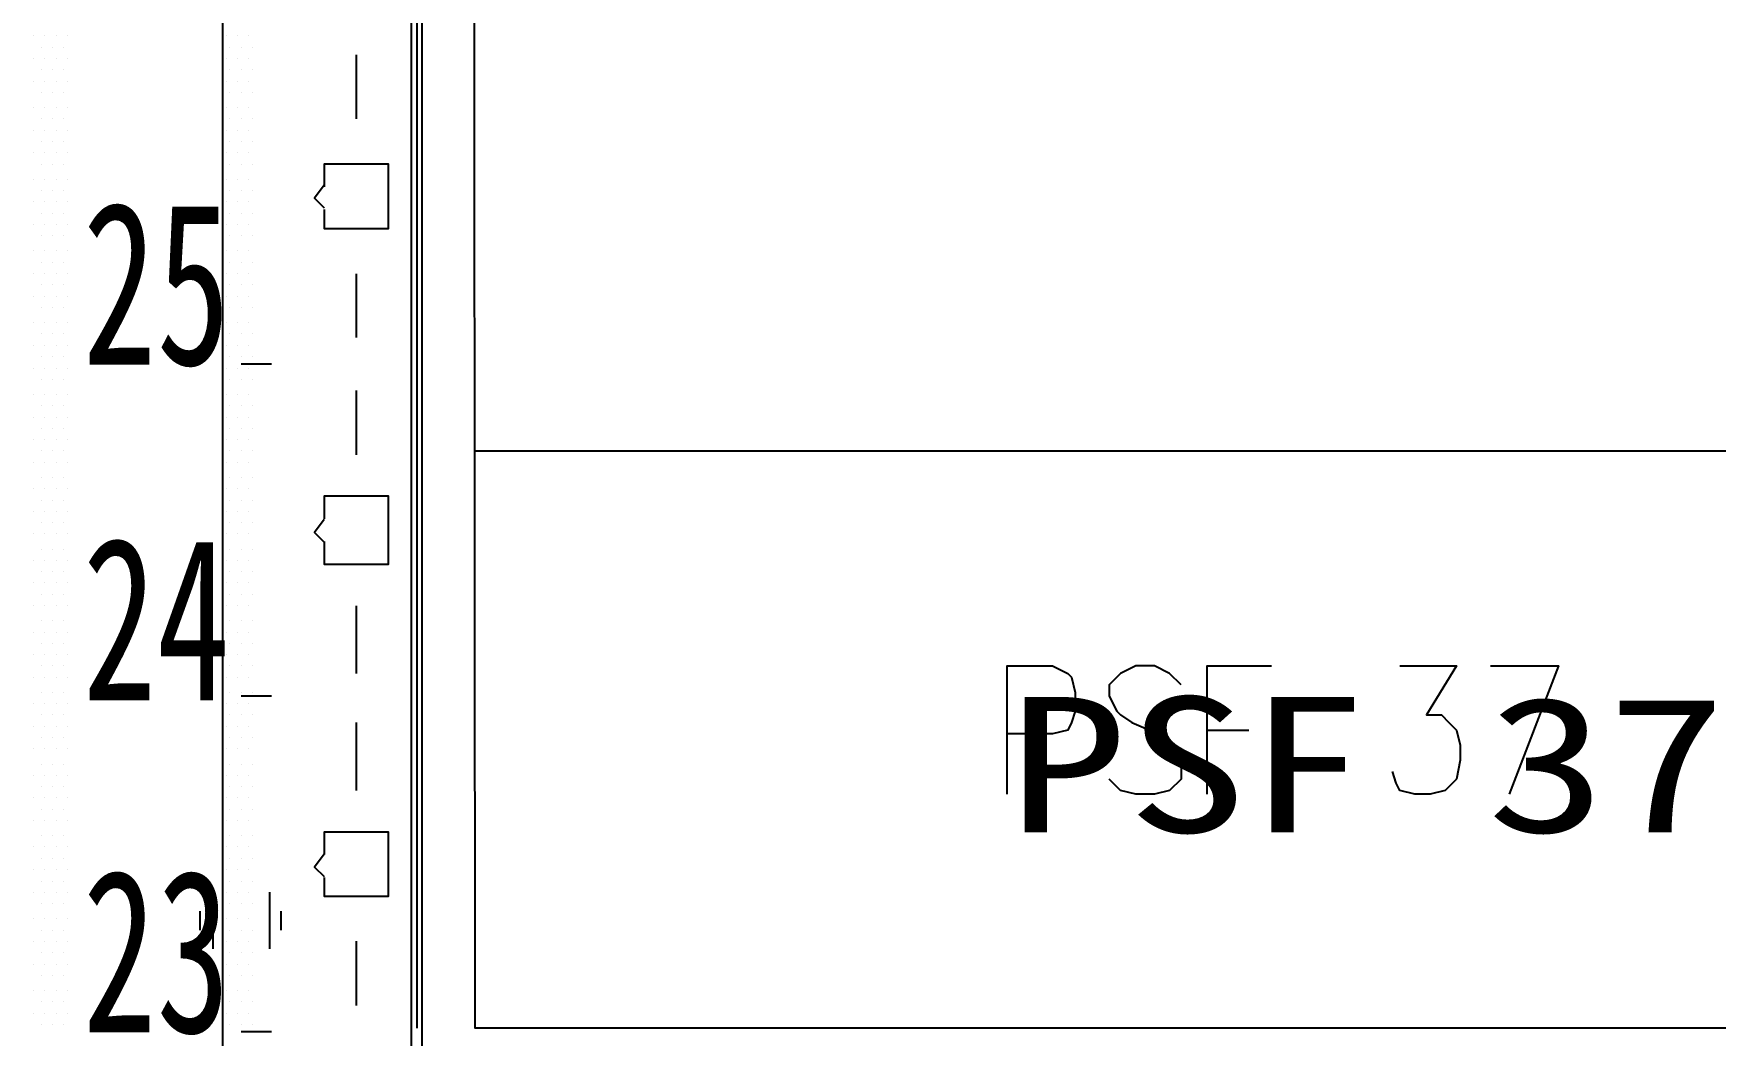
# Model space of a CAD drawing. Header units: metres. Extents: x 17 to 1264, y 17 to 859.
# Drawn here: x 170.5 to 234.7, y 433.3 to 471.5 of the extents above; entities that cross this region are included whole.
import ezdxf

# ---------------------------------------------------------------- set-up
doc = ezdxf.new("R2010")
doc.units = ezdxf.units.M
for name, color, linetype in [('LINES', 7, 'Continuous'), ('POLYLINES', 4, 'Continuous'), ('TEXTS', 3, 'Continuous')]:
    doc.layers.add(name, color=color, linetype=linetype)

msp = doc.modelspace()

# ---------------------------------------------------------------- linework, layer by layer
at = {"layer": 'LINES'}
for p, q in [((185.32, 152.64), (185.32, 755.14)), ((185.11, 650.59), (185.11, 433.58)), ((170.49, 471.46), (170.49, 471.46)), ((170.78, 471.02), (170.78, 471.02)), ((170.92, 471.46), (170.92, 471.46)), ((171.21, 471.02), (171.21, 471.02)), ((171.35, 471.46), (171.35, 471.46)), ((171.64, 471.02), (171.64, 471.02)), ((171.79, 471.46), (171.79, 471.46)), ((177.83, 471.46), (177.83, 471.46)), ((177.98, 471.02), (177.98, 471.02)), ((178.27, 471.46), (178.27, 471.46)), ((178.41, 471.02), (178.41, 471.02)), ((178.7, 471.46), (178.7, 471.46)), ((178.84, 471.02), (178.84, 471.02)), ((170.49, 470.59), (170.49, 470.59)), ((170.92, 470.59), (170.92, 470.59)), ((171.35, 470.59), (171.35, 470.59)), ((171.79, 470.59), (171.79, 470.59)), ((177.83, 470.59), (177.83, 470.59)), ((178.27, 470.59), (178.27, 470.59)), ((178.7, 470.59), (178.7, 470.59)), ((182.8, 470.74), (182.8, 468.29)), ((170.49, 469.73), (170.49, 469.73)), ((170.78, 470.16), (170.78, 470.16)), ((170.92, 469.73), (170.92, 469.73)), ((171.21, 470.16), (171.21, 470.16)), ((171.35, 469.73), (171.35, 469.73)), ((171.64, 470.16), (171.64, 470.16)), ((171.79, 469.73), (171.79, 469.73)), ((177.83, 469.73), (177.83, 469.73)), ((177.98, 470.16), (177.98, 470.16)), ((178.27, 469.73), (178.27, 469.73)), ((178.41, 470.16), (178.41, 470.16)), ((178.7, 469.73), (178.7, 469.73)), ((178.84, 470.16), (178.84, 470.16)), ((170.78, 469.3), (170.78, 469.3)), ((171.21, 469.3), (171.21, 469.3)), ((171.64, 469.3), (171.64, 469.3)), ((177.98, 469.3), (177.98, 469.3)), ((178.41, 469.3), (178.41, 469.3)), ((178.84, 469.3), (178.84, 469.3)), ((170.49, 468.72), (170.49, 468.72)), ((170.92, 468.72), (170.92, 468.72)), ((171.35, 468.72), (171.35, 468.72)), ((171.79, 468.72), (171.79, 468.72)), ((177.83, 468.72), (177.83, 468.72)), ((178.27, 468.72), (178.27, 468.72)), ((178.7, 468.72), (178.7, 468.72)), ((170.49, 467.86), (170.49, 467.86)), ((170.78, 468.29), (170.78, 468.29)), ((170.92, 467.86), (170.92, 467.86)), ((171.21, 468.29), (171.21, 468.29)), ((171.35, 467.86), (171.35, 467.86)), ((171.64, 468.29), (171.64, 468.29)), ((171.79, 467.86), (171.79, 467.86)), ((177.83, 467.86), (177.83, 467.86)), ((177.98, 468.29), (177.98, 468.29)), ((178.27, 467.86), (178.27, 467.86)), ((178.41, 468.29), (178.41, 468.29)), ((178.7, 467.86), (178.7, 467.86)), ((178.84, 468.29), (178.84, 468.29)), ((170.78, 467.42), (170.78, 467.42)), ((171.21, 467.42), (171.21, 467.42)), ((171.64, 467.42), (171.64, 467.42)), ((177.98, 467.42), (177.98, 467.42)), ((178.41, 467.42), (178.41, 467.42)), ((178.84, 467.42), (178.84, 467.42)), ((170.49, 466.99), (170.49, 466.99)), ((170.78, 466.56), (170.78, 466.56)), ((170.92, 466.99), (170.92, 466.99)), ((171.21, 466.56), (171.21, 466.56)), ((171.35, 466.99), (171.35, 466.99)), ((171.64, 466.56), (171.64, 466.56)), ((171.79, 466.99), (171.79, 466.99)), ((177.83, 466.99), (177.83, 466.99)), ((177.98, 466.56), (177.98, 466.56)), ((178.27, 466.99), (178.27, 466.99)), ((178.41, 466.56), (178.41, 466.56)), ((178.7, 466.99), (178.7, 466.99)), ((178.84, 466.56), (178.84, 466.56)), ((170.49, 465.98), (170.49, 465.98)), ((170.92, 465.98), (170.92, 465.98)), ((171.35, 465.98), (171.35, 465.98)), ((171.79, 465.98), (171.79, 465.98)), ((177.83, 465.98), (177.83, 465.98)), ((178.27, 465.98), (178.27, 465.98)), ((178.7, 465.98), (178.7, 465.98)), ((170.78, 465.55), (170.78, 465.55)), ((171.21, 465.55), (171.21, 465.55)), ((171.64, 465.55), (171.64, 465.55)), ((177.98, 465.55), (177.98, 465.55)), ((178.41, 465.55), (178.41, 465.55)), ((178.84, 465.55), (178.84, 465.55)), ((170.49, 465.12), (170.49, 465.12)), ((170.78, 464.69), (170.78, 464.69)), ((170.92, 465.12), (170.92, 465.12)), ((171.21, 464.69), (171.21, 464.69)), ((171.35, 465.12), (171.35, 465.12)), ((171.64, 464.69), (171.64, 464.69)), ((171.79, 465.12), (171.79, 465.12)), ((177.83, 465.12), (177.83, 465.12)), ((177.98, 464.69), (177.98, 464.69)), ((178.27, 465.12), (178.27, 465.12)), ((178.41, 464.69), (178.41, 464.69)), ((178.7, 465.12), (178.7, 465.12)), ((178.84, 464.69), (178.84, 464.69)), ((170.49, 464.26), (170.49, 464.26)), ((170.92, 464.26), (170.92, 464.26)), ((171.35, 464.26), (171.35, 464.26)), ((171.79, 464.26), (171.79, 464.26)), ((177.83, 464.26), (177.83, 464.26)), ((178.27, 464.26), (178.27, 464.26)), ((178.7, 464.26), (178.7, 464.26)), ((170.78, 463.82), (170.78, 463.82)), ((171.21, 463.82), (171.21, 463.82)), ((171.64, 463.82), (171.64, 463.82)), ((177.98, 463.82), (177.98, 463.82)), ((178.41, 463.82), (178.41, 463.82)), ((178.84, 463.82), (178.84, 463.82)), ((170.49, 463.25), (170.49, 463.25)), ((170.78, 462.82), (170.78, 462.82)), ((170.92, 463.25), (170.92, 463.25)), ((171.21, 462.82), (171.21, 462.82)), ((171.35, 463.25), (171.35, 463.25)), ((171.64, 462.82), (171.64, 462.82)), ((171.79, 463.25), (171.79, 463.25)), ((177.83, 463.25), (177.83, 463.25)), ((177.98, 462.82), (177.98, 462.82)), ((178.27, 463.25), (178.27, 463.25)), ((178.41, 462.82), (178.41, 462.82)), ((178.7, 463.25), (178.7, 463.25)), ((178.84, 462.82), (178.84, 462.82)), ((170.49, 462.38), (170.49, 462.38)), ((170.92, 462.38), (170.92, 462.38)), ((171.35, 462.38), (171.35, 462.38)), ((171.79, 462.38), (171.79, 462.38)), ((177.83, 462.38), (177.83, 462.38)), ((178.27, 462.38), (178.27, 462.38)), ((178.7, 462.38), (178.7, 462.38)), ((182.8, 462.38), (182.8, 459.94)), ((170.49, 461.52), (170.49, 461.52)), ((170.78, 461.95), (170.78, 461.95)), ((170.92, 461.52), (170.92, 461.52)), ((171.21, 461.95), (171.21, 461.95)), ((171.35, 461.52), (171.35, 461.52)), ((171.64, 461.95), (171.64, 461.95)), ((171.79, 461.52), (171.79, 461.52)), ((177.83, 461.52), (177.83, 461.52)), ((177.98, 461.95), (177.98, 461.95)), ((178.27, 461.52), (178.27, 461.52)), ((178.41, 461.95), (178.41, 461.95)), ((178.7, 461.52), (178.7, 461.52)), ((178.84, 461.95), (178.84, 461.95)), ((170.78, 461.09), (170.78, 461.09)), ((171.21, 461.09), (171.21, 461.09)), ((171.64, 461.09), (171.64, 461.09)), ((177.98, 461.09), (177.98, 461.09)), ((178.41, 461.09), (178.41, 461.09)), ((178.84, 461.09), (178.84, 461.09)), ((170.49, 460.51), (170.49, 460.51)), ((170.78, 460.08), (170.78, 460.08)), ((170.92, 460.51), (170.92, 460.51)), ((171.21, 460.08), (171.21, 460.08)), ((171.35, 460.51), (171.35, 460.51)), ((171.64, 460.08), (171.64, 460.08)), ((171.79, 460.51), (171.79, 460.51)), ((177.83, 460.51), (177.83, 460.51)), ((177.98, 460.08), (177.98, 460.08)), ((178.27, 460.51), (178.27, 460.51)), ((178.41, 460.08), (178.41, 460.08)), ((178.7, 460.51), (178.7, 460.51)), ((178.84, 460.08), (178.84, 460.08)), ((170.49, 459.65), (170.49, 459.65)), ((170.92, 459.65), (170.92, 459.65)), ((171.35, 459.65), (171.35, 459.65)), ((171.79, 459.65), (171.79, 459.65)), ((177.83, 459.65), (177.83, 459.65)), ((178.27, 459.65), (178.27, 459.65)), ((178.7, 459.65), (178.7, 459.65)), ((170.49, 458.78), (170.49, 458.78)), ((170.78, 459.22), (170.78, 459.22)), ((170.92, 458.78), (170.92, 458.78)), ((171.21, 459.22), (171.21, 459.22)), ((171.35, 458.78), (171.35, 458.78)), ((171.64, 459.22), (171.64, 459.22)), ((171.79, 458.78), (171.79, 458.78)), ((177.83, 458.78), (177.83, 458.78)), ((177.98, 459.22), (177.98, 459.22)), ((178.27, 458.78), (178.27, 458.78)), ((178.41, 459.22), (178.41, 459.22)), ((179.56, 458.93), (178.41, 458.93)), ((178.7, 458.78), (178.7, 458.78)), ((178.84, 459.22), (178.84, 459.22)), ((170.78, 458.35), (170.78, 458.35)), ((171.21, 458.35), (171.21, 458.35)), ((171.64, 458.35), (171.64, 458.35)), ((177.98, 458.35), (177.98, 458.35)), ((178.41, 458.35), (178.41, 458.35)), ((178.84, 458.35), (178.84, 458.35)), ((170.49, 457.78), (170.49, 457.78)), ((170.92, 457.78), (170.92, 457.78)), ((171.35, 457.78), (171.35, 457.78)), ((171.79, 457.78), (171.79, 457.78)), ((177.83, 457.78), (177.83, 457.78)), ((178.27, 457.78), (178.27, 457.78)), ((178.7, 457.78), (178.7, 457.78)), ((182.8, 457.92), (182.8, 455.47)), ((170.49, 456.91), (170.49, 456.91)), ((170.78, 457.34), (170.78, 457.34)), ((170.92, 456.91), (170.92, 456.91)), ((171.21, 457.34), (171.21, 457.34)), ((171.35, 456.91), (171.35, 456.91)), ((171.64, 457.34), (171.64, 457.34)), ((171.79, 456.91), (171.79, 456.91)), ((177.83, 456.91), (177.83, 456.91)), ((177.98, 457.34), (177.98, 457.34)), ((178.27, 456.91), (178.27, 456.91)), ((178.41, 457.34), (178.41, 457.34)), ((178.7, 456.91), (178.7, 456.91)), ((178.84, 457.34), (178.84, 457.34)), ((170.78, 456.48), (170.78, 456.48)), ((171.21, 456.48), (171.21, 456.48)), ((171.64, 456.48), (171.64, 456.48)), ((177.98, 456.48), (177.98, 456.48)), ((178.41, 456.48), (178.41, 456.48)), ((178.84, 456.48), (178.84, 456.48)), ((170.49, 456.05), (170.49, 456.05)), ((170.78, 455.62), (170.78, 455.62)), ((170.92, 456.05), (170.92, 456.05)), ((171.21, 455.62), (171.21, 455.62)), ((171.35, 456.05), (171.35, 456.05)), ((171.64, 455.62), (171.64, 455.62)), ((171.79, 456.05), (171.79, 456.05)), ((177.83, 456.05), (177.83, 456.05)), ((177.98, 455.62), (177.98, 455.62)), ((178.27, 456.05), (178.27, 456.05)), ((178.41, 455.62), (178.41, 455.62)), ((178.7, 456.05), (178.7, 456.05)), ((178.84, 455.62), (178.84, 455.62)), ((187.34, 455.62), (325.87, 455.62)), ((170.49, 455.18), (170.49, 455.18)), ((170.92, 455.18), (170.92, 455.18)), ((171.35, 455.18), (171.35, 455.18)), ((171.79, 455.18), (171.79, 455.18)), ((177.83, 455.18), (177.83, 455.18)), ((178.27, 455.18), (178.27, 455.18)), ((178.7, 455.18), (178.7, 455.18)), ((170.78, 454.61), (170.78, 454.61)), ((171.21, 454.61), (171.21, 454.61)), ((171.64, 454.61), (171.64, 454.61)), ((177.98, 454.61), (177.98, 454.61)), ((178.41, 454.61), (178.41, 454.61)), ((178.84, 454.61), (178.84, 454.61)), ((170.49, 454.18), (170.49, 454.18)), ((170.78, 453.74), (170.78, 453.74)), ((170.92, 454.18), (170.92, 454.18)), ((171.21, 453.74), (171.21, 453.74)), ((171.35, 454.18), (171.35, 454.18)), ((171.64, 453.74), (171.64, 453.74)), ((171.79, 454.18), (171.79, 454.18)), ((177.83, 454.18), (177.83, 454.18)), ((177.98, 453.74), (177.98, 453.74)), ((178.27, 454.18), (178.27, 454.18)), ((178.41, 453.74), (178.41, 453.74)), ((178.7, 454.18), (178.7, 454.18)), ((178.84, 453.74), (178.84, 453.74)), ((170.49, 453.31), (170.49, 453.31)), ((170.92, 453.31), (170.92, 453.31)), ((171.35, 453.31), (171.35, 453.31)), ((171.79, 453.31), (171.79, 453.31)), ((177.83, 453.31), (177.83, 453.31)), ((178.27, 453.31), (178.27, 453.31)), ((178.7, 453.31), (178.7, 453.31)), ((170.49, 452.45), (170.49, 452.45)), ((170.78, 452.88), (170.78, 452.88)), ((170.92, 452.45), (170.92, 452.45)), ((171.21, 452.88), (171.21, 452.88)), ((171.35, 452.45), (171.35, 452.45)), ((171.64, 452.88), (171.64, 452.88)), ((171.79, 452.45), (171.79, 452.45)), ((177.83, 452.45), (177.83, 452.45)), ((177.98, 452.88), (177.98, 452.88)), ((178.27, 452.45), (178.27, 452.45)), ((178.41, 452.88), (178.41, 452.88)), ((178.7, 452.45), (178.7, 452.45)), ((178.84, 452.88), (178.84, 452.88)), ((170.78, 451.87), (170.78, 451.87)), ((171.21, 451.87), (171.21, 451.87)), ((171.64, 451.87), (171.64, 451.87)), ((177.98, 451.87), (177.98, 451.87)), ((178.41, 451.87), (178.41, 451.87)), ((178.84, 451.87), (178.84, 451.87)), ((170.49, 451.44), (170.49, 451.44)), ((170.92, 451.44), (170.92, 451.44)), ((171.35, 451.44), (171.35, 451.44)), ((171.79, 451.44), (171.79, 451.44)), ((177.83, 451.44), (177.83, 451.44)), ((178.27, 451.44), (178.27, 451.44)), ((178.7, 451.44), (178.7, 451.44)), ((170.49, 450.58), (170.49, 450.58)), ((170.78, 451.01), (170.78, 451.01)), ((170.92, 450.58), (170.92, 450.58)), ((171.21, 451.01), (171.21, 451.01)), ((171.35, 450.58), (171.35, 450.58)), ((171.64, 451.01), (171.64, 451.01)), ((171.79, 450.58), (171.79, 450.58)), ((177.83, 450.58), (177.83, 450.58)), ((177.98, 451.01), (177.98, 451.01)), ((178.27, 450.58), (178.27, 450.58)), ((178.41, 451.01), (178.41, 451.01)), ((178.7, 450.58), (178.7, 450.58)), ((178.84, 451.01), (178.84, 451.01)), ((170.78, 450.14), (170.78, 450.14)), ((171.21, 450.14), (171.21, 450.14)), ((171.64, 450.14), (171.64, 450.14)), ((177.98, 450.14), (177.98, 450.14)), ((178.41, 450.14), (178.41, 450.14)), ((178.84, 450.14), (178.84, 450.14)), ((170.49, 449.71), (170.49, 449.71)), ((170.92, 449.71), (170.92, 449.71)), ((171.35, 449.71), (171.35, 449.71)), ((171.79, 449.71), (171.79, 449.71)), ((177.83, 449.71), (177.83, 449.71)), ((178.27, 449.71), (178.27, 449.71)), ((178.7, 449.71), (178.7, 449.71)), ((182.8, 449.71), (182.8, 447.12)), ((170.49, 448.7), (170.49, 448.7)), ((170.78, 449.14), (170.78, 449.14)), ((170.92, 448.7), (170.92, 448.7)), ((171.21, 449.14), (171.21, 449.14)), ((171.35, 448.7), (171.35, 448.7)), ((171.64, 449.14), (171.64, 449.14)), ((171.79, 448.7), (171.79, 448.7)), ((177.83, 448.7), (177.83, 448.7)), ((177.98, 449.14), (177.98, 449.14)), ((178.27, 448.7), (178.27, 448.7)), ((178.41, 449.14), (178.41, 449.14)), ((178.7, 448.7), (178.7, 448.7)), ((178.84, 449.14), (178.84, 449.14)), ((170.78, 448.27), (170.78, 448.27)), ((171.21, 448.27), (171.21, 448.27)), ((171.64, 448.27), (171.64, 448.27)), ((177.98, 448.27), (177.98, 448.27)), ((178.41, 448.27), (178.41, 448.27)), ((178.84, 448.27), (178.84, 448.27)), ((170.49, 447.84), (170.49, 447.84)), ((170.78, 447.41), (170.78, 447.41)), ((170.92, 447.84), (170.92, 447.84)), ((171.21, 447.41), (171.21, 447.41)), ((171.35, 447.84), (171.35, 447.84)), ((171.64, 447.41), (171.64, 447.41)), ((171.79, 447.84), (171.79, 447.84)), ((177.83, 447.84), (177.83, 447.84)), ((177.98, 447.41), (177.98, 447.41)), ((178.27, 447.84), (178.27, 447.84)), ((178.41, 447.41), (178.41, 447.41)), ((178.7, 447.84), (178.7, 447.84)), ((178.84, 447.41), (178.84, 447.41)), ((170.49, 446.98), (170.49, 446.98)), ((170.92, 446.98), (170.92, 446.98)), ((171.35, 446.98), (171.35, 446.98)), ((171.79, 446.98), (171.79, 446.98)), ((177.83, 446.98), (177.83, 446.98)), ((178.27, 446.98), (178.27, 446.98)), ((178.7, 446.98), (178.7, 446.98)), ((170.49, 445.97), (170.49, 445.97)), ((170.78, 446.4), (170.78, 446.4)), ((170.92, 445.97), (170.92, 445.97)), ((171.21, 446.4), (171.21, 446.4)), ((171.35, 445.97), (171.35, 445.97)), ((171.64, 446.4), (171.64, 446.4)), ((171.79, 445.97), (171.79, 445.97)), ((177.83, 445.97), (177.83, 445.97)), ((177.98, 446.4), (177.98, 446.4)), ((178.27, 445.97), (178.27, 445.97)), ((178.41, 446.4), (178.41, 446.4)), ((179.56, 446.26), (178.41, 446.26)), ((178.7, 445.97), (178.7, 445.97)), ((178.84, 446.4), (178.84, 446.4)), ((170.78, 445.54), (170.78, 445.54)), ((171.21, 445.54), (171.21, 445.54)), ((171.64, 445.54), (171.64, 445.54)), ((177.98, 445.54), (177.98, 445.54)), ((178.41, 445.54), (178.41, 445.54)), ((178.84, 445.54), (178.84, 445.54)), ((170.49, 445.1), (170.49, 445.1)), ((170.78, 444.67), (170.78, 444.67)), ((170.92, 445.1), (170.92, 445.1)), ((171.21, 444.67), (171.21, 444.67)), ((171.35, 445.1), (171.35, 445.1)), ((171.64, 444.67), (171.64, 444.67)), ((171.79, 445.1), (171.79, 445.1)), ((177.83, 445.1), (177.83, 445.1)), ((177.98, 444.67), (177.98, 444.67)), ((178.27, 445.1), (178.27, 445.1)), ((178.41, 444.67), (178.41, 444.67)), ((178.7, 445.1), (178.7, 445.1)), ((178.84, 444.67), (178.84, 444.67)), ((182.8, 445.25), (182.8, 442.66)), ((215.27, 444.96), (216.86, 444.96)), ((170.49, 444.24), (170.49, 444.24)), ((170.92, 444.24), (170.92, 444.24)), ((171.35, 444.24), (171.35, 444.24)), ((171.79, 444.24), (171.79, 444.24)), ((177.83, 444.24), (177.83, 444.24)), ((178.27, 444.24), (178.27, 444.24)), ((178.7, 444.24), (178.7, 444.24)), ((170.78, 443.66), (170.78, 443.66)), ((171.21, 443.66), (171.21, 443.66)), ((171.64, 443.66), (171.64, 443.66)), ((177.98, 443.66), (177.98, 443.66)), ((178.41, 443.66), (178.41, 443.66)), ((178.84, 443.66), (178.84, 443.66)), ((170.49, 443.23), (170.49, 443.23)), ((170.78, 442.8), (170.78, 442.8)), ((170.92, 443.23), (170.92, 443.23)), ((171.21, 442.8), (171.21, 442.8)), ((171.35, 443.23), (171.35, 443.23)), ((171.64, 442.8), (171.64, 442.8)), ((171.79, 443.23), (171.79, 443.23)), ((177.83, 443.23), (177.83, 443.23)), ((177.98, 442.8), (177.98, 442.8)), ((178.27, 443.23), (178.27, 443.23)), ((178.41, 442.8), (178.41, 442.8)), ((178.7, 443.23), (178.7, 443.23)), ((178.84, 442.8), (178.84, 442.8)), ((170.49, 442.37), (170.49, 442.37)), ((170.92, 442.37), (170.92, 442.37)), ((171.35, 442.37), (171.35, 442.37)), ((171.79, 442.37), (171.79, 442.37)), ((177.83, 442.37), (177.83, 442.37)), ((178.27, 442.37), (178.27, 442.37)), ((178.7, 442.37), (178.7, 442.37)), ((170.49, 441.5), (170.49, 441.5)), ((170.78, 441.94), (170.78, 441.94)), ((170.92, 441.5), (170.92, 441.5)), ((171.21, 441.94), (171.21, 441.94)), ((171.35, 441.5), (171.35, 441.5)), ((171.64, 441.94), (171.64, 441.94)), ((171.79, 441.5), (171.79, 441.5)), ((177.83, 441.5), (177.83, 441.5)), ((177.98, 441.94), (177.98, 441.94)), ((178.27, 441.5), (178.27, 441.5)), ((178.41, 441.94), (178.41, 441.94)), ((178.7, 441.5), (178.7, 441.5)), ((178.84, 441.94), (178.84, 441.94)), ((170.78, 440.93), (170.78, 440.93)), ((171.21, 440.93), (171.21, 440.93)), ((171.64, 440.93), (171.64, 440.93)), ((177.98, 440.93), (177.98, 440.93)), ((178.41, 440.93), (178.41, 440.93)), ((178.84, 440.93), (178.84, 440.93)), ((170.49, 440.5), (170.49, 440.5)), ((170.92, 440.5), (170.92, 440.5)), ((171.35, 440.5), (171.35, 440.5)), ((171.79, 440.5), (171.79, 440.5)), ((177.83, 440.5), (177.83, 440.5)), ((178.27, 440.5), (178.27, 440.5)), ((178.7, 440.5), (178.7, 440.5)), ((170.49, 439.63), (170.49, 439.63)), ((170.78, 440.06), (170.78, 440.06)), ((170.92, 439.63), (170.92, 439.63)), ((171.21, 440.06), (171.21, 440.06)), ((171.35, 439.63), (171.35, 439.63)), ((171.64, 440.06), (171.64, 440.06)), ((171.79, 439.63), (171.79, 439.63)), ((177.83, 439.63), (177.83, 439.63)), ((177.98, 440.06), (177.98, 440.06)), ((178.27, 439.63), (178.27, 439.63)), ((178.41, 440.06), (178.41, 440.06)), ((178.7, 439.63), (178.7, 439.63)), ((178.84, 440.06), (178.84, 440.06)), ((170.78, 439.2), (170.78, 439.2)), ((171.21, 439.2), (171.21, 439.2)), ((171.64, 439.2), (171.64, 439.2)), ((177.98, 439.2), (177.98, 439.2)), ((178.41, 439.2), (178.41, 439.2)), ((178.84, 439.2), (178.84, 439.2)), ((170.49, 438.77), (170.49, 438.77)), ((170.78, 438.34), (170.78, 438.34)), ((170.92, 438.77), (170.92, 438.77)), ((171.21, 438.34), (171.21, 438.34)), ((171.35, 438.77), (171.35, 438.77)), ((171.64, 438.34), (171.64, 438.34)), ((171.79, 438.77), (171.79, 438.77)), ((177.33, 438.77), (177.33, 436.61)), ((177.83, 438.77), (177.83, 438.77)), ((177.98, 438.34), (177.98, 438.34)), ((178.27, 438.77), (178.27, 438.77)), ((178.41, 438.34), (178.41, 438.34)), ((178.7, 438.77), (178.7, 438.77)), ((178.84, 438.34), (178.84, 438.34)), ((179.49, 438.77), (179.49, 436.61)), ((170.49, 437.76), (170.49, 437.76)), ((170.92, 437.76), (170.92, 437.76)), ((171.35, 437.76), (171.35, 437.76)), ((171.79, 437.76), (171.79, 437.76)), ((176.83, 438.05), (176.83, 437.33)), ((177.83, 437.76), (177.83, 437.76)), ((178.27, 437.76), (178.27, 437.76)), ((178.7, 437.76), (178.7, 437.76)), ((179.92, 438.05), (179.92, 437.33)), ((170.78, 437.33), (170.78, 437.33)), ((171.21, 437.33), (171.21, 437.33)), ((171.64, 437.33), (171.64, 437.33)), ((177.98, 437.33), (177.98, 437.33)), ((178.41, 437.33), (178.41, 437.33)), ((178.84, 437.33), (178.84, 437.33)), ((170.49, 436.9), (170.49, 436.9)), ((170.78, 436.46), (170.78, 436.46)), ((170.92, 436.9), (170.92, 436.9)), ((171.21, 436.46), (171.21, 436.46)), ((171.35, 436.9), (171.35, 436.9)), ((171.64, 436.46), (171.64, 436.46)), ((171.79, 436.9), (171.79, 436.9)), ((177.83, 436.9), (177.83, 436.9)), ((177.98, 436.46), (177.98, 436.46)), ((178.27, 436.9), (178.27, 436.9)), ((178.41, 436.46), (178.41, 436.46)), ((178.7, 436.9), (178.7, 436.9)), ((178.84, 436.46), (178.84, 436.46)), ((182.8, 436.9), (182.8, 434.45)), ((170.49, 436.03), (170.49, 436.03)), ((170.92, 436.03), (170.92, 436.03)), ((171.35, 436.03), (171.35, 436.03)), ((171.79, 436.03), (171.79, 436.03)), ((177.83, 436.03), (177.83, 436.03)), ((178.27, 436.03), (178.27, 436.03)), ((178.7, 436.03), (178.7, 436.03)), ((170.78, 435.6), (170.78, 435.6)), ((171.21, 435.6), (171.21, 435.6)), ((171.64, 435.6), (171.64, 435.6)), ((177.98, 435.6), (177.98, 435.6)), ((178.41, 435.6), (178.41, 435.6)), ((178.84, 435.6), (178.84, 435.6)), ((170.49, 435.02), (170.49, 435.02)), ((170.78, 434.59), (170.78, 434.59)), ((170.92, 435.02), (170.92, 435.02)), ((171.21, 434.59), (171.21, 434.59)), ((171.35, 435.02), (171.35, 435.02)), ((171.64, 434.59), (171.64, 434.59)), ((171.79, 435.02), (171.79, 435.02)), ((177.83, 435.02), (177.83, 435.02)), ((177.98, 434.59), (177.98, 434.59)), ((178.27, 435.02), (178.27, 435.02)), ((178.41, 434.59), (178.41, 434.59)), ((178.7, 435.02), (178.7, 435.02)), ((178.84, 434.59), (178.84, 434.59)), ((170.49, 434.16), (170.49, 434.16)), ((170.92, 434.16), (170.92, 434.16)), ((171.35, 434.16), (171.35, 434.16)), ((171.79, 434.16), (171.79, 434.16)), ((177.83, 434.16), (177.83, 434.16)), ((178.27, 434.16), (178.27, 434.16)), ((178.7, 434.16), (178.7, 434.16)), ((170.78, 433.73), (170.78, 433.73)), ((171.21, 433.73), (171.21, 433.73)), ((171.64, 433.73), (171.64, 433.73)), ((177.98, 433.73), (177.98, 433.73)), ((178.41, 433.73), (178.41, 433.73)), ((179.56, 433.44), (178.41, 433.44)), ((178.84, 433.73), (178.84, 433.73))]:
    msp.add_line(p, q, dxfattribs=at)
at = {"layer": 'POLYLINES'}
for points in [[(177.69, 755.14), (177.69, 611.42), (177.69, 152.64)], [(184.89, 737.57), (184.89, 596.88), (184.89, 152.64)], [(187.19, 650.59), (325.87, 650.59), (325.87, 433.58), (187.34, 433.58), (187.19, 650.59)], [(181.58, 464.83), (181.58, 464.11), (184.03, 464.11), (184.03, 466.56), (181.58, 466.56), (181.58, 465.7)], [(181.57, 465.76), (181.21, 465.26), (181.57, 464.9)], [(181.58, 452.16), (181.58, 451.3), (184.03, 451.3), (184.03, 453.89), (181.58, 453.89), (181.58, 453.02)], [(181.57, 453), (181.21, 452.5), (181.57, 452.14)], [(207.64, 442.51), (207.64, 447.41), (209.37, 447.41), (209.95, 447.12), (210.09, 446.98), (210.23, 446.4), (210.23, 445.68), (210.09, 445.25), (209.95, 444.96), (209.37, 444.82), (207.64, 444.82)], [(214.27, 446.69), (213.83, 447.12), (213.26, 447.41), (212.54, 447.41), (211.96, 447.12), (211.53, 446.69), (211.53, 446.26), (211.82, 445.68), (211.96, 445.54), (212.39, 445.25), (213.4, 444.82), (213.83, 444.53), (213.98, 444.38), (214.27, 443.81), (214.27, 443.09), (213.83, 442.66), (213.26, 442.51), (212.54, 442.51), (211.96, 442.66), (211.53, 443.09)], [(215.27, 442.51), (215.27, 447.41), (217.72, 447.41)], [(222.62, 447.41), (224.78, 447.41), (223.63, 445.54), (224.2, 445.54), (224.49, 445.25), (224.78, 444.96), (224.92, 444.38), (224.92, 443.81), (224.78, 443.09), (224.35, 442.66), (223.77, 442.51), (223.19, 442.51), (222.62, 442.66), (222.47, 442.94), (222.33, 443.38)], [(226.07, 447.41), (228.67, 447.41), (226.79, 442.51)], [(181.58, 439.34), (181.58, 438.62), (184.03, 438.62), (184.03, 441.07), (181.58, 441.07), (181.58, 440.21)], [(181.57, 440.23), (181.21, 439.73), (181.57, 439.37)]]:
    msp.add_lwpolyline(points, dxfattribs=at)

# ---------------------------------------------------------------- texts
at = {"layer": 'TEXTS'}
for s, height, width, p in [('25', 6.21, 0.666667, (172.36, 458.91)), ('24', 6.21, 0.666667, (172.36, 446.1)), ('PSF 37', 5.17, 1.30013, (207.64, 441.06)), ('23', 6.21, 0.666667, (172.36, 433.42))]:
    msp.add_text(s, height=height, dxfattribs=dict(at, width=width)).set_placement(p)

doc.saveas('drawing.dxf')
